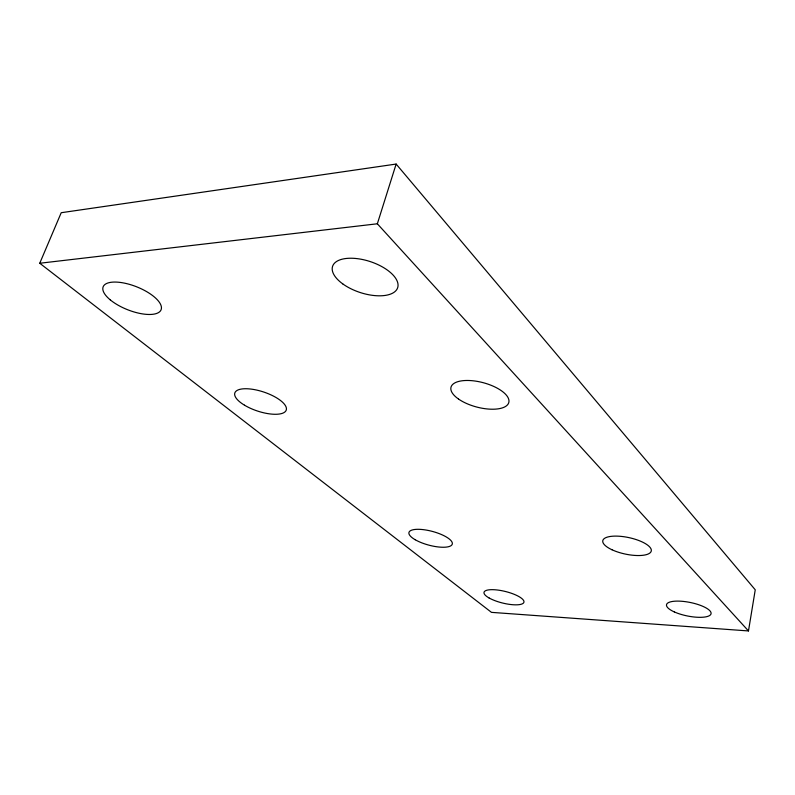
<?xml version="1.0" encoding="UTF-8"?>
<svg xmlns="http://www.w3.org/2000/svg" width="795" height="795" viewBox="0 0 795 795"><rect width="100%" height="100%" fill="white"/><g stroke="black" fill="none" stroke-linecap="round" stroke-linejoin="round"><path stroke-width="1.19" d="M748.483 630.942L755.25 589.801L396.139 164.058L61.215 212.712L39.75 263.254L491.469 612.359L748.483 630.942L377.347 223.783L39.75 263.254M377.347 223.783L396.139 164.058M489.094 597.979A20.571 5.943 13.9 0 0 523.021 603.425A20.571 5.943 13.9 0 0 499.826 590.347A20.571 5.943 13.9 0 0 489.094 597.979M110.306 299.904A31.164 12.322 21.6 0 0 160.014 311.411A31.164 12.322 21.6 0 0 126.037 283.477A31.164 12.322 21.6 0 0 110.306 299.904M244.482 405.182A27.1 10.007 18.4 0 0 286.17 410.27A27.1 10.007 18.4 0 0 250.932 389.073A27.1 10.007 18.4 0 0 244.482 405.182M342.715 283.855A34.255 16.268 18.2 0 0 397.222 288.784A34.255 16.268 18.2 0 0 355.415 258.445A34.255 16.268 18.2 0 0 342.715 283.855M458.496 399.02A29.892 12.601 14.8 0 0 507.657 404.665A29.892 12.601 14.8 0 0 473.572 380.845A29.892 12.601 14.8 0 0 458.496 399.02M612.011 549.772A24.784 8.427 12 0 0 651.085 551.551A24.784 8.427 12 0 0 617.963 536.158A24.784 8.427 12 0 0 612.011 549.772M415.228 539.755A22.419 7.085 15 0 0 451.62 545.191A22.419 7.085 15 0 0 425.047 529.877A22.419 7.085 15 0 0 415.228 539.755M674.309 611.921A22.727 6.897 11.4 0 0 710.74 614.485A22.727 6.897 11.4 0 0 681.315 601.239A22.727 6.897 11.4 0 0 674.309 611.921"/></g></svg>
